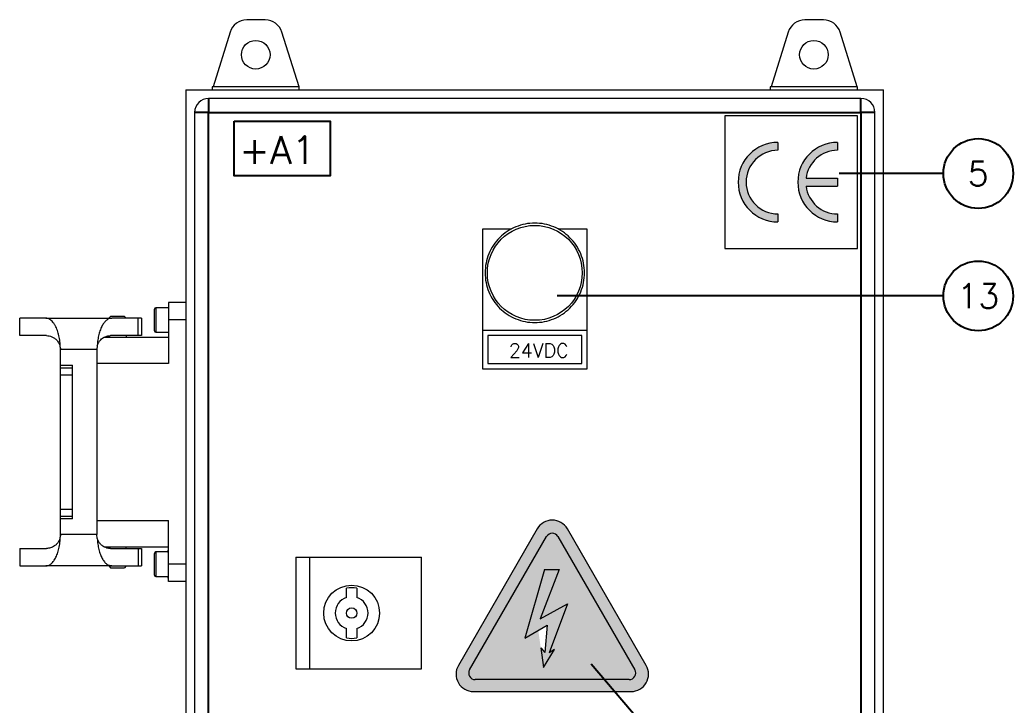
# Model space of a CAD drawing. Extents: x 4137 to 28680, y 2446 to 6814.
# Drawn here: x 10162.7 to 10447.4, y 3550.3 to 3746.7 of the extents above; entities that cross this region are included whole.
import ezdxf
from ezdxf.enums import TextEntityAlignment as Align

# ---------------------------------------------------------------- set-up
doc = ezdxf.new("R2010")
doc.units = 0
doc.header["$LTSCALE"] = 0.5
doc.layers.get('0').update_dxf_attribs({"linetype": 'CONTINUOUS'})
doc.layers.add('DIM', color=5, linetype='CONTINUOUS')
doc.layers.add('VOL', color=2, linetype='CONTINUOUS')
doc.styles.get("Standard").update_dxf_attribs({"font": 'simplex.shx'})

msp = doc.modelspace()

# ---------------------------------------------------------------- hatches: boundary and pattern name
h = msp.add_hatch(color=256)
h.dxf.hatch_style = 1
h.paths.add_polyline_path([(10397.13, 3711.57, 1), (10397.13, 3688.77), (10397.13, 3691.05, -0.377964), (10388.08, 3699.03), (10397.13, 3699.03), (10397.13, 3701.31), (10388.08, 3701.31, -0.377965), (10397.13, 3709.29)])
h.paths.add_polyline_path([(10380.03, 3709.29), (10380.03, 3711.57, 1), (10380.03, 3688.77), (10380.03, 3691.05, -1)])
h = msp.add_hatch(color=256)
h.dxf.hatch_style = 1
h.paths.add_polyline_path([(10397.13, 3711.57, 1), (10397.13, 3688.77), (10397.13, 3691.05, -0.377964), (10388.08, 3699.03), (10397.13, 3699.03), (10397.13, 3701.31), (10388.08, 3701.31, -0.377965), (10397.13, 3709.29)])
h.paths.add_polyline_path([(10380.03, 3709.29), (10380.03, 3711.57, 1), (10380.03, 3688.77), (10380.03, 3691.05, -1)])
h = msp.add_hatch(color=256)
h.dxf.hatch_style = 1
h.paths.add_polyline_path([(10319.67, 3600.81, 0.577745), (10311.01, 3600.8), (10288.42, 3561.67, 0.57735), (10292.75, 3554.17), (10337.93, 3554.17, 0.577473), (10342.26, 3561.68)])
h.paths.add_polyline_path([(10317.34, 3589.17), (10311.85, 3575.06), (10319.7, 3579.32), (10314.43, 3565.31), (10316.01, 3566.2), (10312.83, 3561.05), (10311.32, 3571.77), (10307.45, 3569.49), (10313.15, 3589.17)], flags=16)
h = msp.add_hatch(color=256)
h.dxf.hatch_style = 1
h.paths.add_polyline_path([(10319.67, 3600.81, 0.577745), (10311.01, 3600.8), (10288.42, 3561.67, 0.57735), (10292.75, 3554.17), (10337.93, 3554.17, 0.577473), (10342.26, 3561.68)])
h.paths.add_polyline_path([(10317.34, 3589.17), (10311.85, 3575.06), (10319.7, 3579.32), (10314.43, 3565.31), (10316.01, 3566.2), (10312.83, 3561.05), (10311.32, 3571.77), (10307.45, 3569.49), (10313.15, 3589.17)], flags=16)
h = msp.add_hatch(color=256)
h.dxf.hatch_style = 1
h.paths.add_polyline_path([(10319.7, 3579.32), (10311.85, 3575.06), (10317.34, 3589.17), (10313.15, 3589.17), (10307.45, 3569.49), (10313.83, 3573.24), (10313.18, 3565.33), (10312.03, 3566.7), (10312.83, 3561.05), (10316.01, 3566.2), (10314.43, 3565.31)])
h = msp.add_hatch(color=256)
h.dxf.hatch_style = 1
h.paths.add_polyline_path([(10319.7, 3579.32), (10311.85, 3575.06), (10317.34, 3589.17), (10313.15, 3589.17), (10307.45, 3569.49), (10313.83, 3573.24), (10313.18, 3565.33), (10312.03, 3566.7), (10312.83, 3561.05), (10316.01, 3566.2), (10314.43, 3565.31)])
at = {"layer": 'VOL'}
h = msp.add_hatch(color=256, dxfattribs=at)
h.dxf.hatch_style = 1
h.paths.add_polyline_path([(10316.96, 3598.63, 0.577255), (10313.71, 3598.63), (10291.65, 3560.42, 0.576968), (10293.27, 3557.61), (10337.4, 3557.61, 0.577916), (10339.02, 3560.43)])
h.paths.add_polyline_path([(10317.34, 3589.17), (10311.85, 3575.06), (10319.7, 3579.32), (10314.43, 3565.31), (10316.01, 3566.2), (10312.83, 3561.05), (10311.32, 3571.77), (10307.45, 3569.49), (10313.15, 3589.17)], flags=16)
h = msp.add_hatch(color=256, dxfattribs=at)
h.dxf.hatch_style = 1
h.paths.add_polyline_path([(10316.96, 3598.63, 0.577255), (10313.71, 3598.63), (10291.65, 3560.42, 0.576968), (10293.27, 3557.61), (10337.4, 3557.61, 0.577916), (10339.02, 3560.43)])
h.paths.add_polyline_path([(10317.34, 3589.17), (10311.85, 3575.06), (10319.7, 3579.32), (10314.43, 3565.31), (10316.01, 3566.2), (10312.83, 3561.05), (10311.32, 3571.77), (10307.45, 3569.49), (10313.15, 3589.17)], flags=16)

# ---------------------------------------------------------------- linework, layer by layer
at = {"color": 7, "linetype": 'Continuous', "lineweight": 15}
for p, q in [((10233.07, 3746.67), (10227.75, 3746.67)), ((10233.07, 3746.67), (10227.75, 3746.67)), ((10393.07, 3746.67), (10387.75, 3746.67)), ((10393.07, 3746.67), (10387.75, 3746.67)), ((10222.98, 3743.17), (10218.09, 3727.5)), ((10222.98, 3743.17), (10218.09, 3727.5)), ((10242.74, 3727.5), (10237.84, 3743.17)), ((10242.74, 3727.5), (10237.84, 3743.17)), ((10382.98, 3743.17), (10378.09, 3727.5)), ((10382.98, 3743.17), (10378.09, 3727.5)), ((10402.74, 3727.5), (10397.84, 3743.17)), ((10402.74, 3727.5), (10397.84, 3743.17)), ((10218.09, 3727.5), (10217.83, 3727.5)), ((10217.83, 3727.5), (10217.83, 3726.67)), ((10218.09, 3727.5), (10217.83, 3727.5)), ((10217.83, 3727.5), (10217.83, 3726.67)), ((10242.74, 3727.5), (10218.09, 3727.5)), ((10242.74, 3727.5), (10218.09, 3727.5)), ((10242.83, 3727.5), (10242.74, 3727.5)), ((10242.83, 3727.5), (10242.74, 3727.5)), ((10242.83, 3726.67), (10242.83, 3727.5)), ((10242.83, 3726.67), (10242.83, 3727.5)), ((10378.09, 3727.5), (10377.83, 3727.5)), ((10377.83, 3727.5), (10377.83, 3726.67)), ((10378.09, 3727.5), (10377.83, 3727.5)), ((10377.83, 3727.5), (10377.83, 3726.67)), ((10402.74, 3727.5), (10378.09, 3727.5)), ((10402.74, 3727.5), (10378.09, 3727.5)), ((10402.83, 3727.5), (10402.74, 3727.5)), ((10402.83, 3727.5), (10402.74, 3727.5)), ((10402.83, 3726.67), (10402.83, 3727.5)), ((10402.83, 3726.67), (10402.83, 3727.5)), ((10210.33, 3726.67), (10410.33, 3726.67)), ((10210.33, 3726.67), (10210.33, 3426.67)), ((10210.33, 3726.67), (10410.33, 3726.67)), ((10210.33, 3726.67), (10210.33, 3426.67)), ((10403.83, 3724.17), (10216.83, 3724.17)), ((10403.83, 3724.17), (10216.83, 3724.17)), ((10410.33, 3426.67), (10410.33, 3726.67)), ((10410.33, 3426.67), (10410.33, 3726.67)), ((10212.83, 3720.17), (10212.83, 3433.17)), ((10212.83, 3720.17), (10212.83, 3433.17)), ((10364.83, 3719.17), (10364.83, 3681.17)), ((10402.83, 3719.17), (10364.83, 3719.17)), ((10364.83, 3719.17), (10364.83, 3681.17)), ((10402.83, 3719.17), (10364.83, 3719.17)), ((10402.83, 3681.17), (10402.83, 3719.17)), ((10402.83, 3681.17), (10402.83, 3719.17)), ((10407.83, 3433.17), (10407.83, 3720.17)), ((10407.83, 3433.17), (10407.83, 3720.17)), ((10380.03, 3711.57), (10380.03, 3709.29)), ((10380.03, 3711.57), (10380.03, 3709.29)), ((10397.13, 3711.57), (10397.13, 3709.29)), ((10397.13, 3711.57), (10397.13, 3709.29)), ((10388.08, 3701.31), (10397.13, 3701.31)), ((10388.08, 3701.31), (10397.13, 3701.31)), ((10388.08, 3699.03), (10397.13, 3699.03)), ((10388.08, 3699.03), (10397.13, 3699.03)), ((10397.13, 3701.31), (10397.13, 3699.03)), ((10397.13, 3701.31), (10397.13, 3699.03)), ((10380.03, 3691.05), (10380.03, 3688.77)), ((10380.03, 3691.05), (10380.03, 3688.77)), ((10397.13, 3691.05), (10397.13, 3688.77)), ((10397.13, 3691.05), (10397.13, 3688.77)), ((10303.63, 3686.67), (10295.33, 3686.67)), ((10295.33, 3686.67), (10295.33, 3657.67)), ((10303.63, 3686.67), (10295.33, 3686.67)), ((10295.33, 3686.67), (10295.33, 3657.67)), ((10325.33, 3686.67), (10317.02, 3686.67)), ((10325.33, 3686.67), (10317.02, 3686.67)), ((10325.33, 3657.67), (10325.33, 3686.67)), ((10325.33, 3657.67), (10325.33, 3686.67)), ((10364.83, 3681.17), (10402.83, 3681.17)), ((10364.83, 3681.17), (10402.83, 3681.17)), ((10210.33, 3665.67), (10205.33, 3665.67)), ((10205.33, 3665.67), (10205.33, 3660.67)), ((10210.33, 3665.67), (10205.33, 3665.67)), ((10205.33, 3665.67), (10205.33, 3660.67)), ((10188.73, 3661.68), (10188.23, 3661.17)), ((10188.73, 3661.68), (10188.23, 3661.17)), ((10193.23, 3661.17), (10192.73, 3661.67)), ((10193.23, 3661.17), (10192.73, 3661.67)), ((10201.33, 3660.67), (10201.33, 3663.77)), ((10201.33, 3660.67), (10201.33, 3663.77)), ((10205.33, 3664.17), (10201.73, 3664.17)), ((10205.33, 3664.17), (10201.73, 3664.17)), ((10162.73, 3656.17), (10162.73, 3661.17)), ((10170.15, 3661.17), (10162.73, 3661.17)), ((10162.73, 3656.17), (10162.73, 3661.17)), ((10170.15, 3661.17), (10162.73, 3661.17)), ((10170.15, 3661.17), (10189.07, 3661.17)), ((10170.15, 3661.17), (10189.07, 3661.17)), ((10196.66, 3661.17), (10189.07, 3661.17)), ((10196.66, 3661.17), (10189.07, 3661.17)), ((10196.66, 3656.17), (10196.66, 3661.17)), ((10196.66, 3656.17), (10196.66, 3661.17)), ((10197.73, 3656.17), (10197.73, 3661.18)), ((10197.73, 3656.17), (10197.73, 3661.18)), ((10201.33, 3657.57), (10201.33, 3660.67)), ((10201.33, 3657.57), (10201.33, 3660.67)), ((10205.33, 3660.67), (10205.33, 3648.17)), ((10210.33, 3660.67), (10205.33, 3660.67)), ((10205.33, 3660.67), (10205.33, 3648.17)), ((10210.33, 3660.67), (10205.33, 3660.67)), ((10170.35, 3656.17), (10162.73, 3656.17)), ((10170.35, 3656.17), (10162.73, 3656.17)), ((10196.66, 3656.17), (10188.75, 3656.17)), ((10196.66, 3656.17), (10188.75, 3656.17)), ((10193.23, 3656.17), (10193.23, 3655.67)), ((10193.23, 3656.17), (10193.23, 3655.67)), ((10201.73, 3657.17), (10205.33, 3657.17)), ((10201.73, 3657.17), (10205.33, 3657.17)), ((10295.33, 3657.67), (10295.33, 3646.67)), ((10325.33, 3657.67), (10295.33, 3657.67)), ((10295.33, 3657.67), (10295.33, 3646.67)), ((10325.33, 3657.67), (10295.33, 3657.67)), ((10296.83, 3656.17), (10296.83, 3648.17)), ((10323.83, 3656.17), (10296.83, 3656.17)), ((10296.83, 3656.17), (10296.83, 3648.17)), ((10323.83, 3656.17), (10296.83, 3656.17)), ((10323.83, 3648.17), (10323.83, 3656.17)), ((10323.83, 3648.17), (10323.83, 3656.17)), ((10325.33, 3646.67), (10325.33, 3657.67)), ((10325.33, 3646.67), (10325.33, 3657.67)), ((10184.9, 3653.27), (10184.75, 3652.17)), ((10184.9, 3653.27), (10184.75, 3652.17)), ((10205.33, 3655.67), (10186.85, 3655.67)), ((10205.33, 3655.67), (10186.85, 3655.67)), ((10184.75, 3652.17), (10174.35, 3652.17)), ((10174.35, 3647.67), (10174.35, 3652.17)), ((10184.75, 3652.17), (10174.35, 3652.17)), ((10174.35, 3647.67), (10174.35, 3652.17)), ((10184.75, 3652.17), (10184.75, 3599.17)), ((10184.75, 3652.17), (10184.75, 3599.17)), ((10174.35, 3647.67), (10177.85, 3647.67)), ((10174.35, 3646.93), (10174.35, 3647.67)), ((10174.35, 3647.67), (10177.85, 3647.67)), ((10174.35, 3646.93), (10174.35, 3647.67)), ((10177.85, 3646.93), (10177.85, 3647.67)), ((10177.85, 3646.93), (10177.85, 3647.67)), ((10296.83, 3648.17), (10323.83, 3648.17)), ((10296.83, 3648.17), (10323.83, 3648.17)), ((10174.35, 3646.93), (10177.85, 3646.93)), ((10174.35, 3646.93), (10177.85, 3646.93)), ((10174.35, 3606.41), (10174.35, 3644.94)), ((10174.35, 3644.94), (10177.85, 3644.94)), ((10174.35, 3606.41), (10174.35, 3644.94)), ((10174.35, 3644.94), (10177.85, 3644.94)), ((10177.85, 3606.41), (10177.85, 3644.94)), ((10177.85, 3606.41), (10177.85, 3644.94)), ((10295.33, 3646.67), (10325.33, 3646.67)), ((10295.33, 3646.67), (10325.33, 3646.67)), ((10174.35, 3606.41), (10177.85, 3606.41)), ((10174.35, 3606.41), (10177.85, 3606.41)), ((10174.35, 3604.42), (10177.85, 3604.42)), ((10174.35, 3603.67), (10174.35, 3604.42)), ((10174.35, 3604.42), (10177.85, 3604.42)), ((10174.35, 3603.67), (10174.35, 3604.42)), ((10177.85, 3603.67), (10174.35, 3603.67)), ((10174.35, 3599.17), (10174.35, 3603.67)), ((10177.85, 3603.67), (10174.35, 3603.67)), ((10174.35, 3599.17), (10174.35, 3603.67)), ((10177.85, 3603.67), (10177.85, 3604.42)), ((10177.85, 3603.67), (10177.85, 3604.42)), ((10205.33, 3590.67), (10205.33, 3603.17)), ((10205.33, 3590.67), (10205.33, 3603.17)), ((10184.75, 3599.17), (10174.35, 3599.17)), ((10184.75, 3599.17), (10174.35, 3599.17)), ((10184.9, 3598.08), (10184.75, 3599.17)), ((10184.9, 3598.08), (10184.75, 3599.17)), ((10311.01, 3600.81), (10288.42, 3561.67)), ((10311.01, 3600.81), (10288.42, 3561.67)), ((10342.26, 3561.67), (10319.67, 3600.81)), ((10342.26, 3561.67), (10319.67, 3600.81)), ((10291.65, 3560.42), (10313.71, 3598.63)), ((10291.65, 3560.42), (10313.71, 3598.63)), ((10316.96, 3598.63), (10339.03, 3560.42)), ((10316.96, 3598.63), (10339.03, 3560.42)), ((10162.73, 3595.17), (10170.35, 3595.17)), ((10162.73, 3595.17), (10162.73, 3590.17)), ((10162.73, 3595.17), (10170.35, 3595.17)), ((10162.73, 3595.17), (10162.73, 3590.17)), ((10186.83, 3595.67), (10205.33, 3595.67)), ((10186.83, 3595.67), (10205.33, 3595.67)), ((10188.23, 3595.67), (10188.23, 3595.12)), ((10188.23, 3595.67), (10188.23, 3595.12)), ((10188.75, 3595.17), (10196.66, 3595.17)), ((10188.75, 3595.17), (10196.66, 3595.17)), ((10193.23, 3595.17), (10193.23, 3595.67)), ((10193.23, 3595.17), (10193.23, 3595.67)), ((10196.66, 3595.17), (10196.66, 3590.17)), ((10196.66, 3595.17), (10196.66, 3590.17)), ((10197.73, 3590.17), (10197.73, 3595.18)), ((10197.73, 3590.17), (10197.73, 3595.18)), ((10201.33, 3590.67), (10201.33, 3593.77)), ((10201.33, 3590.67), (10201.33, 3593.77)), ((10205.33, 3594.17), (10201.73, 3594.17)), ((10205.33, 3594.17), (10201.73, 3594.17)), ((10205.13, 3594.3), (10205.13, 3594.17)), ((10205.13, 3594.3), (10205.13, 3594.17)), ((10201.33, 3587.57), (10201.33, 3590.67)), ((10201.33, 3587.57), (10201.33, 3590.67)), ((10210.33, 3590.67), (10205.33, 3590.67)), ((10205.33, 3585.67), (10205.33, 3590.67)), ((10210.33, 3590.67), (10205.33, 3590.67)), ((10205.33, 3585.67), (10205.33, 3590.67)), ((10241.83, 3592.67), (10241.83, 3560.67)), ((10241.83, 3592.67), (10245.83, 3592.67)), ((10241.83, 3592.67), (10241.83, 3560.67)), ((10241.83, 3592.67), (10245.83, 3592.67)), ((10245.83, 3560.67), (10245.83, 3592.67)), ((10245.83, 3592.67), (10277.83, 3592.67)), ((10245.83, 3560.67), (10245.83, 3592.67)), ((10245.83, 3592.67), (10277.83, 3592.67)), ((10277.83, 3560.67), (10277.83, 3592.67)), ((10277.83, 3560.67), (10277.83, 3592.67)), ((10162.73, 3590.17), (10170.15, 3590.17)), ((10162.73, 3590.17), (10170.15, 3590.17)), ((10189.07, 3590.17), (10170.15, 3590.17)), ((10189.07, 3590.17), (10170.15, 3590.17)), ((10188.23, 3590.17), (10188.73, 3589.67)), ((10188.23, 3590.17), (10188.73, 3589.67)), ((10189.07, 3590.17), (10196.66, 3590.17)), ((10189.07, 3590.17), (10196.66, 3590.17)), ((10193.23, 3590.17), (10192.73, 3589.67)), ((10193.23, 3590.17), (10192.73, 3589.67)), ((10313.15, 3589.17), (10307.45, 3569.49)), ((10313.15, 3589.17), (10307.45, 3569.49)), ((10317.34, 3589.17), (10311.85, 3575.06)), ((10317.34, 3589.17), (10311.85, 3575.06)), ((10313.15, 3589.17), (10317.34, 3589.17)), ((10313.15, 3589.17), (10317.34, 3589.17)), ((10201.73, 3587.17), (10205.33, 3587.17)), ((10201.73, 3587.17), (10205.33, 3587.17)), ((10205.13, 3587.17), (10205.13, 3586.67)), ((10205.13, 3587.17), (10205.13, 3586.67)), ((10205.13, 3586.67), (10205.33, 3586.67)), ((10205.13, 3586.67), (10205.33, 3586.67)), ((10210.33, 3585.67), (10205.33, 3585.67)), ((10210.33, 3585.67), (10205.33, 3585.67)), ((10256.33, 3581.13), (10256.33, 3583.77)), ((10256.33, 3581.13), (10256.33, 3583.77)), ((10259.33, 3583.77), (10259.33, 3581.13)), ((10259.33, 3583.77), (10259.33, 3581.13)), ((10311.85, 3575.06), (10319.7, 3579.32)), ((10311.85, 3575.06), (10319.7, 3579.32)), ((10319.7, 3579.32), (10314.43, 3565.31)), ((10319.7, 3579.32), (10314.43, 3565.31)), ((10307.45, 3569.49), (10313.83, 3573.24)), ((10307.45, 3569.49), (10313.83, 3573.24)), ((10313.83, 3573.24), (10313.18, 3565.33)), ((10313.83, 3573.24), (10313.18, 3565.33)), ((10256.33, 3569.58), (10256.33, 3572.22)), ((10256.33, 3569.58), (10256.33, 3572.22)), ((10259.33, 3572.22), (10259.33, 3569.58)), ((10259.33, 3572.22), (10259.33, 3569.58)), ((10312.03, 3566.7), (10312.83, 3561.05)), ((10312.03, 3566.7), (10313.18, 3565.33)), ((10312.03, 3566.7), (10312.83, 3561.05)), ((10312.03, 3566.7), (10313.18, 3565.33)), ((10312.83, 3561.05), (10316.01, 3566.2)), ((10312.83, 3561.05), (10316.01, 3566.2)), ((10316.01, 3566.2), (10314.43, 3565.31)), ((10316.01, 3566.2), (10314.43, 3565.31)), ((10241.83, 3560.67), (10245.83, 3560.67)), ((10241.83, 3560.67), (10245.83, 3560.67)), ((10245.83, 3560.67), (10277.83, 3560.67)), ((10245.83, 3560.67), (10277.83, 3560.67)), ((10337.4, 3557.61), (10293.27, 3557.61)), ((10337.4, 3557.61), (10293.27, 3557.61)), ((10292.75, 3554.17), (10337.93, 3554.17)), ((10292.75, 3554.17), (10337.93, 3554.17))]:
    msp.add_line(p, q, dxfattribs=at)
at = {"color": 8, "linetype": 'Continuous', "lineweight": 15}
for p, q in [((10201.73, 3664.17), (10201.73, 3660.67)), ((10201.73, 3664.17), (10201.73, 3660.67)), ((10201.73, 3660.67), (10201.73, 3657.17)), ((10201.73, 3660.67), (10201.73, 3657.17)), ((10205.33, 3648.17), (10184.75, 3648.17)), ((10205.33, 3648.17), (10184.75, 3648.17)), ((10184.75, 3603.17), (10205.33, 3603.17)), ((10184.75, 3603.17), (10205.33, 3603.17)), ((10201.73, 3594.17), (10201.73, 3590.67)), ((10201.73, 3594.17), (10201.73, 3590.67)), ((10201.73, 3590.67), (10201.73, 3587.17)), ((10201.73, 3590.67), (10201.73, 3587.17))]:
    msp.add_line(p, q, dxfattribs=at)
at = {"color": 7, "linetype": 'Continuous', "lineweight": 15}
for centre, radius in [((10230.33, 3736.67), 4.1), ((10230.33, 3736.67), 4.1), ((10390.33, 3736.67), 4.1), ((10390.33, 3736.67), 4.1), ((10310.33, 3674.17), 13.6), ((10310.33, 3674.17), 13.6), ((10257.83, 3576.67), 8), ((10257.83, 3576.67), 8), ((10257.83, 3576.67), 1.5), ((10257.83, 3576.67), 1.5)]:
    msp.add_circle(centre, radius, dxfattribs=at)
for centre, radius, start, end in [((10227.75, 3741.67), 5, 90, 162.646), ((10227.75, 3741.67), 5, 90, 162.646), ((10233.07, 3741.67), 5, 17.354, 90), ((10233.07, 3741.67), 5, 17.354, 90), ((10387.75, 3741.67), 5, 90, 162.646), ((10387.75, 3741.67), 5, 90, 162.646), ((10393.07, 3741.67), 5, 17.354, 90), ((10393.07, 3741.67), 5, 17.354, 90), ((10216.83, 3720.17), 4, 90, 180), ((10216.83, 3720.17), 4, 90, 180), ((10403.83, 3720.17), 4, 0, 90), ((10403.83, 3720.17), 4, 0, 90), ((10380.03, 3700.17), 11.4, 90, 270), ((10380.03, 3700.17), 11.4, 90, 270), ((10397.13, 3700.17), 11.4, 90, 270), ((10397.13, 3700.17), 11.4, 90, 270), ((10380.03, 3700.17), 9.12, 90, 270), ((10380.03, 3700.17), 9.12, 90, 270), ((10397.13, 3700.17), 9.12, 90, 172.8192), ((10397.13, 3700.17), 9.12, 90, 172.8192), ((10397.13, 3700.17), 9.12, 187.1808, 270), ((10397.13, 3700.17), 9.12, 187.1808, 270), ((10201.73, 3663.77), 0.4, 90, 180), ((10201.73, 3663.77), 0.4, 90, 180), ((10201.73, 3657.57), 0.4, 180, 270), ((10201.73, 3657.57), 0.4, 180, 270), ((10315.34, 3598.31), 5, 29.9936, 150), ((10315.34, 3598.31), 5, 29.9936, 150), ((10315.34, 3597.69), 1.87, 30.0082, 149.9918), ((10315.34, 3597.69), 1.87, 30.0082, 149.9918), ((10201.73, 3593.77), 0.4, 90, 180), ((10201.73, 3593.77), 0.4, 90, 180), ((10201.73, 3587.57), 0.4, 180, 270), ((10201.73, 3587.57), 0.4, 180, 270), ((10257.83, 3576.67), 7.25, 78.0595, 101.9405), ((10257.83, 3576.67), 7.25, 78.0595, 101.9405), ((10257.83, 3576.67), 4.7, 108.6115, 251.3885), ((10257.83, 3576.67), 4.7, 108.6115, 251.3885), ((10257.83, 3576.67), 4.7, 288.6115, 71.3885), ((10257.83, 3576.67), 4.7, 288.6115, 71.3885), ((10257.83, 3576.67), 7.25, 258.0595, 281.9405), ((10257.83, 3576.67), 7.25, 258.0595, 281.9405), ((10292.75, 3559.17), 5, 150, 270), ((10292.75, 3559.17), 5, 150, 270), ((10293.27, 3559.49), 1.88, 149.9918, 270), ((10293.27, 3559.49), 1.88, 149.9918, 270), ((10337.4, 3559.49), 1.88, 270, 30.0082), ((10337.4, 3559.49), 1.88, 270, 30.0082), ((10337.93, 3559.17), 5, 270, 29.9936), ((10337.93, 3559.17), 5, 270, 29.9936)]:
    msp.add_arc(centre, radius, start, end, dxfattribs=at)
for points, knots in [([(10324.58, 3674.17), (10324.52, 3675.11), (10324.42, 3676.97), (10323.57, 3679.66), (10322.25, 3682.14), (10320.47, 3684.32), (10318.29, 3686.1), (10315.81, 3687.42), (10313.12, 3688.24), (10310.33, 3688.52), (10307.53, 3688.24), (10304.84, 3687.42), (10302.36, 3686.1), (10300.19, 3684.32), (10298.4, 3682.14), (10297.08, 3679.66), (10296.24, 3676.97), (10296.13, 3675.11), (10296.08, 3674.17)], [0, 0, 0, 0, 0.0624997, 0.125, 0.1875001, 0.25, 0.3125, 0.3750001, 0.4375, 0.5, 0.5625, 0.6249999, 0.6875, 0.75, 0.8124999, 0.875, 0.9375003, 1, 1, 1, 1]), ([(10324.58, 3674.17), (10324.52, 3675.11), (10324.42, 3676.97), (10323.57, 3679.66), (10322.25, 3682.14), (10320.47, 3684.32), (10318.29, 3686.1), (10315.81, 3687.42), (10313.12, 3688.24), (10310.33, 3688.52), (10307.53, 3688.24), (10304.84, 3687.42), (10302.36, 3686.1), (10300.19, 3684.32), (10298.4, 3682.14), (10297.08, 3679.66), (10296.24, 3676.97), (10296.13, 3675.11), (10296.08, 3674.17)], [0, 0, 0, 0, 0.0624997, 0.125, 0.1875001, 0.25, 0.3125, 0.3750001, 0.4375, 0.5, 0.5625, 0.6249999, 0.6875, 0.75, 0.8124999, 0.875, 0.9375003, 1, 1, 1, 1]), ([(10296.08, 3674.17), (10296.13, 3673.24), (10296.24, 3671.38), (10297.08, 3668.69), (10298.4, 3666.21), (10300.19, 3664.03), (10302.36, 3662.25), (10304.84, 3660.92), (10307.53, 3660.11), (10310.33, 3659.83), (10313.12, 3660.11), (10315.81, 3660.92), (10318.29, 3662.25), (10320.47, 3664.03), (10322.25, 3666.21), (10323.57, 3668.69), (10324.42, 3671.38), (10324.52, 3673.24), (10324.58, 3674.17)], [0, 0, 0, 0, 0.0625, 0.125, 0.1875, 0.25, 0.3125, 0.375, 0.4375, 0.5, 0.5625, 0.625, 0.6875, 0.75, 0.8125, 0.875, 0.9375, 1, 1, 1, 1]), ([(10296.08, 3674.17), (10296.13, 3673.24), (10296.24, 3671.38), (10297.08, 3668.69), (10298.4, 3666.21), (10300.19, 3664.03), (10302.36, 3662.25), (10304.84, 3660.92), (10307.53, 3660.11), (10310.33, 3659.83), (10313.12, 3660.11), (10315.81, 3660.92), (10318.29, 3662.25), (10320.47, 3664.03), (10322.25, 3666.21), (10323.57, 3668.69), (10324.42, 3671.38), (10324.52, 3673.24), (10324.58, 3674.17)], [0, 0, 0, 0, 0.0625, 0.125, 0.1875, 0.25, 0.3125, 0.375, 0.4375, 0.5, 0.5625, 0.625, 0.6875, 0.75, 0.8125, 0.875, 0.9375, 1, 1, 1, 1]), ([(10192.73, 3661.67), (10192.7, 3661.67), (10192.64, 3661.67), (10192.17, 3661.67), (10191.51, 3661.67), (10190.73, 3661.67), (10189.94, 3661.67), (10189.28, 3661.67), (10188.82, 3661.67), (10188.76, 3661.67), (10188.73, 3661.67)], [0, 0, 0, 0, 0.125, 0.25, 0.374999, 0.5, 0.625, 0.75, 0.875, 1, 1, 1, 1]), ([(10192.73, 3661.67), (10192.7, 3661.67), (10192.64, 3661.67), (10192.17, 3661.67), (10191.51, 3661.67), (10190.73, 3661.67), (10189.94, 3661.67), (10189.28, 3661.67), (10188.82, 3661.67), (10188.76, 3661.67), (10188.73, 3661.67)], [0, 0, 0, 0, 0.125, 0.25, 0.374999, 0.5, 0.625, 0.75, 0.875, 1, 1, 1, 1]), ([(10174.35, 3652.17), (10174.33, 3652.79), (10174.3, 3654.03), (10174.03, 3655.77), (10173.68, 3657.09), (10173.34, 3658.04), (10173.03, 3658.75), (10172.65, 3659.43), (10172.2, 3660.06), (10171.73, 3660.53), (10171.25, 3660.88), (10170.73, 3661.12), (10170.35, 3661.16), (10170.15, 3661.17)], [0, 0, 0, 0, 0.123484, 0.249709, 0.370549, 0.434874, 0.499843, 0.577928, 0.661377, 0.749894, 0.819089, 0.902582, 1, 1, 1, 1]), ([(10174.35, 3652.17), (10174.33, 3652.79), (10174.3, 3654.03), (10174.03, 3655.77), (10173.68, 3657.09), (10173.34, 3658.04), (10173.03, 3658.75), (10172.65, 3659.43), (10172.2, 3660.06), (10171.73, 3660.53), (10171.25, 3660.88), (10170.73, 3661.12), (10170.35, 3661.16), (10170.15, 3661.17)], [0, 0, 0, 0, 0.123484, 0.249709, 0.370549, 0.434874, 0.499843, 0.577928, 0.661377, 0.749894, 0.819089, 0.902582, 1, 1, 1, 1]), ([(10189.07, 3661.17), (10188.82, 3661.15), (10188.34, 3661.1), (10187.63, 3660.67), (10186.95, 3660.01), (10186.34, 3659.07), (10185.8, 3657.91), (10185.36, 3656.52), (10185.04, 3654.96), (10184.95, 3653.83), (10184.9, 3653.27)], [0, 0, 0, 0, 0.125339, 0.249985, 0.375868, 0.499958, 0.626027, 0.74986, 0.875679, 1, 1, 1, 1]), ([(10189.07, 3661.17), (10188.82, 3661.15), (10188.34, 3661.1), (10187.63, 3660.67), (10186.95, 3660.01), (10186.34, 3659.07), (10185.8, 3657.91), (10185.36, 3656.52), (10185.04, 3654.96), (10184.95, 3653.83), (10184.9, 3653.27)], [0, 0, 0, 0, 0.125339, 0.249985, 0.375868, 0.499958, 0.626027, 0.74986, 0.875679, 1, 1, 1, 1]), ([(10197.6, 3661.17), (10197.63, 3661.17), (10197.74, 3661.17), (10197.11, 3661.17), (10196.66, 3661.17)], [0, 0, 0, 0, 0.296633, 1, 1, 1, 1]), ([(10197.6, 3661.17), (10197.63, 3661.17), (10197.74, 3661.17), (10197.11, 3661.17), (10196.66, 3661.17)], [0, 0, 0, 0, 0.296633, 1, 1, 1, 1]), ([(10170.35, 3656.17), (10170.62, 3656.16), (10171.15, 3656.13), (10171.92, 3655.88), (10172.55, 3655.54), (10173.04, 3655.15), (10173.39, 3654.79), (10173.7, 3654.38), (10173.95, 3653.94), (10174.15, 3653.43), (10174.31, 3652.85), (10174.34, 3652.39), (10174.35, 3652.17)], [0, 0, 0, 0, 0.175291, 0.341505, 0.50016, 0.591088, 0.674174, 0.750202, 0.816448, 0.875182, 0.94193, 1, 1, 1, 1]), ([(10170.35, 3656.17), (10170.62, 3656.16), (10171.15, 3656.13), (10171.92, 3655.88), (10172.55, 3655.54), (10173.04, 3655.15), (10173.39, 3654.79), (10173.7, 3654.38), (10173.95, 3653.94), (10174.15, 3653.43), (10174.31, 3652.85), (10174.34, 3652.39), (10174.35, 3652.17)], [0, 0, 0, 0, 0.175291, 0.341505, 0.50016, 0.591088, 0.674174, 0.750202, 0.816448, 0.875182, 0.94193, 1, 1, 1, 1]), ([(10184.9, 3653.27), (10185, 3653.55), (10185.17, 3654), (10185.46, 3654.45), (10185.77, 3654.86), (10186.18, 3655.27), (10186.83, 3655.72), (10187.7, 3656.1), (10188.39, 3656.15), (10188.75, 3656.17)], [0, 0, 0, 0, 0.113169, 0.178167, 0.249846, 0.368605, 0.499907, 0.74243, 1, 1, 1, 1]), ([(10184.9, 3653.27), (10185, 3653.55), (10185.17, 3654), (10185.46, 3654.45), (10185.77, 3654.86), (10186.18, 3655.27), (10186.83, 3655.72), (10187.7, 3656.1), (10188.39, 3656.15), (10188.75, 3656.17)], [0, 0, 0, 0, 0.113169, 0.178167, 0.249846, 0.368605, 0.499907, 0.74243, 1, 1, 1, 1]), ([(10197.6, 3656.17), (10197.63, 3656.17), (10197.74, 3656.17), (10197.11, 3656.17), (10196.66, 3656.17)], [0, 0, 0, 0, 0.296633, 1, 1, 1, 1]), ([(10197.6, 3656.17), (10197.63, 3656.17), (10197.74, 3656.17), (10197.11, 3656.17), (10196.66, 3656.17)], [0, 0, 0, 0, 0.296633, 1, 1, 1, 1]), ([(10174.35, 3644.94), (10174.35, 3645.19), (10174.35, 3645.69), (10174.35, 3646.33), (10174.35, 3646.8), (10174.35, 3646.89), (10174.35, 3646.93)], [0, 0, 0, 0, 0.2500002, 0.4999987, 0.7499995, 1, 1, 1, 1]), ([(10174.35, 3644.94), (10174.35, 3645.19), (10174.35, 3645.69), (10174.35, 3646.33), (10174.35, 3646.8), (10174.35, 3646.89), (10174.35, 3646.93)], [0, 0, 0, 0, 0.2500002, 0.4999987, 0.7499995, 1, 1, 1, 1]), ([(10177.85, 3644.94), (10177.85, 3645.19), (10177.85, 3645.69), (10177.85, 3646.33), (10177.85, 3646.8), (10177.85, 3646.89), (10177.85, 3646.93)], [0, 0, 0, 0, 0.2500002, 0.4999987, 0.7499995, 1, 1, 1, 1]), ([(10177.85, 3644.94), (10177.85, 3645.19), (10177.85, 3645.69), (10177.85, 3646.33), (10177.85, 3646.8), (10177.85, 3646.89), (10177.85, 3646.93)], [0, 0, 0, 0, 0.2500002, 0.4999987, 0.7499995, 1, 1, 1, 1]), ([(10174.35, 3604.42), (10174.35, 3604.46), (10174.35, 3604.55), (10174.35, 3605.02), (10174.35, 3605.66), (10174.35, 3606.16), (10174.35, 3606.41)], [0, 0, 0, 0, 0.250001, 0.500001, 0.75, 1, 1, 1, 1]), ([(10174.35, 3604.42), (10174.35, 3604.46), (10174.35, 3604.55), (10174.35, 3605.02), (10174.35, 3605.66), (10174.35, 3606.16), (10174.35, 3606.41)], [0, 0, 0, 0, 0.250001, 0.500001, 0.75, 1, 1, 1, 1]), ([(10177.85, 3604.42), (10177.85, 3604.46), (10177.85, 3604.55), (10177.85, 3605.02), (10177.85, 3605.66), (10177.85, 3606.16), (10177.85, 3606.41)], [0, 0, 0, 0, 0.250001, 0.500001, 0.75, 1, 1, 1, 1]), ([(10177.85, 3604.42), (10177.85, 3604.46), (10177.85, 3604.55), (10177.85, 3605.02), (10177.85, 3605.66), (10177.85, 3606.16), (10177.85, 3606.41)], [0, 0, 0, 0, 0.250001, 0.500001, 0.75, 1, 1, 1, 1]), ([(10170.15, 3590.17), (10170.41, 3590.2), (10170.94, 3590.26), (10171.71, 3590.77), (10172.43, 3591.55), (10173.08, 3592.65), (10173.61, 3593.98), (10174.03, 3595.58), (10174.3, 3597.32), (10174.33, 3598.56), (10174.35, 3599.17)], [0, 0, 0, 0, 0.125442, 0.250088, 0.382533, 0.500072, 0.629263, 0.750161, 0.876453, 1, 1, 1, 1]), ([(10170.15, 3590.17), (10170.41, 3590.2), (10170.94, 3590.26), (10171.71, 3590.77), (10172.43, 3591.55), (10173.08, 3592.65), (10173.61, 3593.98), (10174.03, 3595.58), (10174.3, 3597.32), (10174.33, 3598.56), (10174.35, 3599.17)], [0, 0, 0, 0, 0.125442, 0.250088, 0.382533, 0.500072, 0.629263, 0.750161, 0.876453, 1, 1, 1, 1]), ([(10174.35, 3599.17), (10174.34, 3598.96), (10174.32, 3598.63), (10174.23, 3598.22), (10174.12, 3597.84), (10173.95, 3597.41), (10173.65, 3596.88), (10173.21, 3596.34), (10172.49, 3595.75), (10171.52, 3595.27), (10170.75, 3595.21), (10170.35, 3595.17)], [0, 0, 0, 0, 0.058051, 0.090046, 0.125013, 0.183595, 0.250017, 0.366368, 0.49998, 0.740569, 1, 1, 1, 1]), ([(10174.35, 3599.17), (10174.34, 3598.96), (10174.32, 3598.63), (10174.23, 3598.22), (10174.12, 3597.84), (10173.95, 3597.41), (10173.65, 3596.88), (10173.21, 3596.34), (10172.49, 3595.75), (10171.52, 3595.27), (10170.75, 3595.21), (10170.35, 3595.17)], [0, 0, 0, 0, 0.058051, 0.090046, 0.125013, 0.183595, 0.250017, 0.366368, 0.49998, 0.740569, 1, 1, 1, 1]), ([(10184.9, 3598.08), (10184.95, 3597.52), (10185.04, 3596.39), (10185.36, 3594.83), (10185.8, 3593.44), (10186.34, 3592.27), (10186.95, 3591.34), (10187.85, 3590.43), (10188.58, 3590.27), (10189.07, 3590.17)], [0, 0, 0, 0, 0.1244, 0.250328, 0.374221, 0.500433, 0.624584, 0.750609, 1, 1, 1, 1]), ([(10188.75, 3595.17), (10188.51, 3595.19), (10188.04, 3595.21), (10187.35, 3595.4), (10186.78, 3595.67), (10186.34, 3595.97), (10186.01, 3596.24), (10185.64, 3596.64), (10185.23, 3597.18), (10185, 3597.8), (10184.9, 3598.08)], [0, 0, 0, 0, 0.17366, 0.340025, 0.500233, 0.589352, 0.672578, 0.75033, 0.886863, 1, 1, 1, 1]), ([(10184.9, 3598.08), (10184.95, 3597.52), (10185.04, 3596.39), (10185.36, 3594.83), (10185.8, 3593.44), (10186.34, 3592.27), (10186.95, 3591.34), (10187.85, 3590.43), (10188.58, 3590.27), (10189.07, 3590.17)], [0, 0, 0, 0, 0.1244, 0.250328, 0.374221, 0.500433, 0.624584, 0.750609, 1, 1, 1, 1]), ([(10188.75, 3595.17), (10188.51, 3595.19), (10188.04, 3595.21), (10187.35, 3595.4), (10186.78, 3595.67), (10186.34, 3595.97), (10186.01, 3596.24), (10185.64, 3596.64), (10185.23, 3597.18), (10185, 3597.8), (10184.9, 3598.08)], [0, 0, 0, 0, 0.17366, 0.340025, 0.500233, 0.589352, 0.672578, 0.75033, 0.886863, 1, 1, 1, 1]), ([(10196.66, 3595.17), (10197.11, 3595.17), (10197.74, 3595.17), (10197.63, 3595.17), (10197.6, 3595.17)], [0, 0, 0, 0, 0.703367, 1, 1, 1, 1]), ([(10196.66, 3595.17), (10197.11, 3595.17), (10197.74, 3595.17), (10197.63, 3595.17), (10197.6, 3595.17)], [0, 0, 0, 0, 0.703367, 1, 1, 1, 1]), ([(10205.13, 3594.73), (10205.13, 3594.73), (10205.13, 3594.72), (10205.13, 3594.62), (10205.13, 3594.48), (10205.13, 3594.37), (10205.13, 3594.31)], [0, 0, 0, 0, 0.249999, 0.500002, 0.750002, 1, 1, 1, 1]), ([(10205.13, 3594.73), (10205.13, 3594.73), (10205.13, 3594.72), (10205.13, 3594.62), (10205.13, 3594.48), (10205.13, 3594.37), (10205.13, 3594.31)], [0, 0, 0, 0, 0.249999, 0.500002, 0.750002, 1, 1, 1, 1]), ([(10205.13, 3594.58), (10205.13, 3594.58), (10205.13, 3594.58), (10205.13, 3594.55), (10205.13, 3594.51), (10205.13, 3594.45), (10205.13, 3594.4), (10205.13, 3594.35), (10205.13, 3594.31), (10205.13, 3594.3), (10205.13, 3594.3)], [0, 0, 0, 0, 0.1250052, 0.2500047, 0.3750078, 0.4999811, 0.6250143, 0.7499989, 0.8750015, 1, 1, 1, 1]), ([(10205.13, 3594.58), (10205.13, 3594.58), (10205.13, 3594.58), (10205.13, 3594.55), (10205.13, 3594.51), (10205.13, 3594.45), (10205.13, 3594.4), (10205.13, 3594.35), (10205.13, 3594.31), (10205.13, 3594.3), (10205.13, 3594.3)], [0, 0, 0, 0, 0.1250052, 0.2500047, 0.3750078, 0.4999811, 0.6250143, 0.7499989, 0.8750015, 1, 1, 1, 1]), ([(10205.13, 3594.31), (10205.13, 3594.26), (10205.13, 3594.17), (10205.13, 3594.09), (10205.13, 3594.06)], [0, 0, 0, 0, 0.60416, 1, 1, 1, 1]), ([(10205.13, 3594.31), (10205.13, 3594.26), (10205.13, 3594.17), (10205.13, 3594.09), (10205.13, 3594.06)], [0, 0, 0, 0, 0.60416, 1, 1, 1, 1]), ([(10188.73, 3589.67), (10188.76, 3589.67), (10188.82, 3589.67), (10189.28, 3589.67), (10189.94, 3589.67), (10190.73, 3589.67), (10191.51, 3589.67), (10192.17, 3589.67), (10192.64, 3589.67), (10192.7, 3589.67), (10192.73, 3589.67)], [0, 0, 0, 0, 0.125, 0.25, 0.375, 0.5, 0.625001, 0.75, 0.875, 1, 1, 1, 1]), ([(10188.73, 3589.67), (10188.76, 3589.67), (10188.82, 3589.67), (10189.28, 3589.67), (10189.94, 3589.67), (10190.73, 3589.67), (10191.51, 3589.67), (10192.17, 3589.67), (10192.64, 3589.67), (10192.7, 3589.67), (10192.73, 3589.67)], [0, 0, 0, 0, 0.125, 0.25, 0.375, 0.5, 0.625001, 0.75, 0.875, 1, 1, 1, 1]), ([(10196.66, 3590.17), (10197.11, 3590.17), (10197.74, 3590.17), (10197.63, 3590.17), (10197.6, 3590.17)], [0, 0, 0, 0, 0.703367, 1, 1, 1, 1]), ([(10196.66, 3590.17), (10197.11, 3590.17), (10197.74, 3590.17), (10197.63, 3590.17), (10197.6, 3590.17)], [0, 0, 0, 0, 0.703367, 1, 1, 1, 1])]:
    msp.add_open_spline(points, degree=3, knots=knots, dxfattribs=at)
at = {"layer": 'DIM'}
for p, q in [((10427.45, 3702.63), (10397.6, 3702.63)), ((10427.45, 3702.63), (10397.6, 3702.63)), ((10427.45, 3667.55), (10316.7, 3667.55)), ((10427.45, 3667.55), (10316.7, 3667.55)), ((10326.47, 3562.12), (10358.15, 3525.02)), ((10326.47, 3562.12), (10358.15, 3525.02))]:
    msp.add_line(p, q, dxfattribs=at)
msp.add_lwpolyline([(10224.19, 3717.61), (10251.64, 3717.61), (10251.64, 3701.97), (10224.19, 3701.97)], close=True, dxfattribs=at)
for centre in [(10437.45, 3702.63), (10437.45, 3702.63), (10437.45, 3667.55), (10437.45, 3667.55)]:
    msp.add_circle(centre, 10, dxfattribs=at)
at = {"layer": 'VOL'}
for p, q in [((10216.83, 3724.17), (10216.83, 3720.17)), ((10216.83, 3724.17), (10216.83, 3720.17)), ((10403.83, 3720.17), (10403.83, 3724.17)), ((10403.83, 3720.17), (10403.83, 3724.17)), ((10216.83, 3720.17), (10212.83, 3720.17)), ((10216.83, 3720.17), (10212.83, 3720.17)), ((10216.83, 3433.17), (10216.83, 3720.17)), ((10216.83, 3720.17), (10403.83, 3720.17)), ((10216.83, 3433.17), (10216.83, 3720.17)), ((10216.83, 3720.17), (10403.83, 3720.17)), ((10403.83, 3720.17), (10403.83, 3433.17)), ((10407.83, 3720.17), (10403.83, 3720.17)), ((10403.83, 3720.17), (10403.83, 3433.17)), ((10407.83, 3720.17), (10403.83, 3720.17))]:
    msp.add_line(p, q, dxfattribs=at)

# ---------------------------------------------------------------- texts
for s, height, p in [('+A1', 8, (10236.51, 3705.37)), ('24VDC', 4, (10311.48, 3649.93)), ('24VDC', 4, (10311.48, 3649.93))]:
    msp.add_text(s, height=height).set_placement(p, align=Align.CENTER)
at = {"layer": 'DIM'}
for s, p in [('5', (10437.45, 3702.63)), ('5', (10437.45, 3702.63)), ('13', (10437.45, 3667.55)), ('13', (10437.45, 3667.55))]:
    msp.add_text(s, height=7, dxfattribs=at).set_placement(p, align=Align.MIDDLE)

doc.saveas('drawing.dxf')
